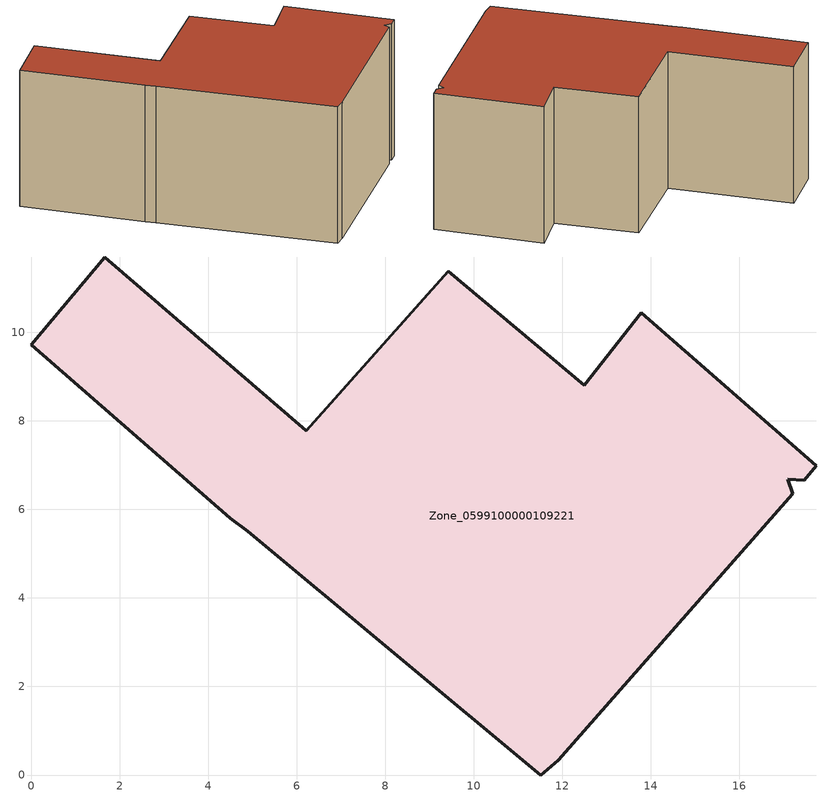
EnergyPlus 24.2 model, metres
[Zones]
Zone_0599100000109221
 floor ground (C_G): 17.2,6.36 11.91,0.34 11.51,0 4.9,5.51 4.5,5.8 0,9.72 1.67,11.7 6.22,7.78 9.43,11.38 12.5,8.8 13.79,10.44 17.74,6.99 17.46,6.66 17.1,6.68 z0
 wall outside (C_F): 17.74,6.99 13.79,10.44 12.5,8.8 9.43,11.38 6.22,7.78 1.67,11.7 0,9.72 4.5,5.8 4.9,5.51 11.51,0 11.91,0.34 17.2,6.36 17.1,6.68 17.46,6.66 17.74,6.99 z0:6.98
 roof outside (C_R): 17.46,6.66 17.74,6.99 13.79,10.44 12.5,8.8 9.43,11.38 6.22,7.78 1.67,11.7 0,9.72 4.5,5.8 4.9,5.51 11.51,0 11.91,0.34 17.2,6.36 17.1,6.68 z6.98
[BUILDING]
Pand.0599100000109221: North Axis=0; Terrain=City; Loads Convergence Tolerance Value=0.04; Temperature Convergence Tolerance Value=0.4; Solar Distribution=FullExterior; Maximum Number of Warmup Days=25; Minimum Number of Warmup Days=1
[Site:Location]
Rotterdam.The.Hague.AP_ZH_NLD Design_Conditions: Latitude=51.96; Longitude=4.45; Time Zone=1; Elevation=-4.5
[SITE:GROUNDTEMPERATURE:BUILDINGSURFACE]
18, 18, 18, 18, 18, 18, 18, 18, 18, 18, 18, 18
[MATERIAL] Thermal Absorptance=0.9; Solar Absorptance=0.7; Visible Absorptance=0.7
Name | Roughness | Thickness | Conductivity | Density | Specific Heat
G.TC.1946 | MediumSmooth | 0.15 | 1 | 540 | 1210
F.TC.1946 | Rough | 0.3 | 0.857143 | 1920 | 840
R.TC.1946 | MediumRough | 0.2 | 0.909091 | 1500 | 1000
[CONSTRUCTION]
C_G: G.TC.1946
C_F: F.TC.1946
C_R: R.TC.1946
[ZONE]
Zone_0599100000109221: Type=1; Multiplier=1; Ceiling Height=Autocalculate; Volume=Autocalculate; Floor Area=autocalculate; Part of Total Floor Area=Yes
[ZONEINFILTRATION:DESIGNFLOWRATE]
Infil_Zone_0599100000109221: Zone or ZoneList or Space or SpaceList=Zone_0599100000109221; Schedule=AlwaysOn; Design Flow Rate Calculation Method=Flow/Area; Flow Rate per Floor Area=0.003; Constant Term Coefficient=1; Temperature Term Coefficient=0; Velocity Term Coefficient=0; Velocity Squared Term Coefficient=0
[HVACTEMPLATE:ZONE:IDEALLOADSAIRSYSTEM]
Zone_0599100000109221: Maximum Heating Supply Air Temperature=50; Minimum Cooling Supply Air Temperature=13; Maximum Heating Supply Air Humidity Ratio=0.0156; Minimum Cooling Supply Air Humidity Ratio=0.0077; Heating Limit=NoLimit; Cooling Limit=NoLimit; Dehumidification Control Type=ConstantSensibleHeatRatio; Cooling Sensible Heat Ratio=0.7; Dehumidification Setpoint=60; Humidification Control Type=None; Humidification Setpoint=30; Outdoor Air Method=None; Outdoor Air Flow Rate per Person=0.00944; Outdoor Air Flow Rate per Zone Floor Area=0; Outdoor Air Flow Rate per Zone=0; Demand Controlled Ventilation Type=None; Outdoor Air Economizer Type=NoEconomizer; Heat Recovery Type=None; Sensible Heat Recovery Effectiveness=0.7; Latent Heat Recovery Effectiveness=0.65
[ZONECONTROL:THERMOSTAT]
ThermostatControl_Zone_0599100000109221: Zone or ZoneList=Zone_0599100000109221; Control Type Schedule=DualSetpointControlType; Control 1=Thermostat_Zone_0599100000109221; Temperature Difference Between Cutout And Setpoint=0
[THERMOSTATSETPOINT:DUALSETPOINT]
Thermostat_Zone_0599100000109221: Heating Setpoint Temperature Schedule=HeatingSetpoint_Zone_0599100000109221; Cooling Setpoint Temperature Schedule=CoolingSetpoint_Zone_0599100000109221
[SCHEDULE:COMPACT]
HeatingSetpoint_Zone_0599100000109221: Through: 12/31, For: AllDays, Until: 24:00, 21
CoolingSetpoint_Zone_0599100000109221: Through: 12/31, For: AllDays, Until: 24:00, 24
DualSetpointControlType: Through: 12/31, For: AllDays, Until: 24:00, 4
AlwaysOn: Through: 12/31, For: AllDays, Until: 24:00, 1
